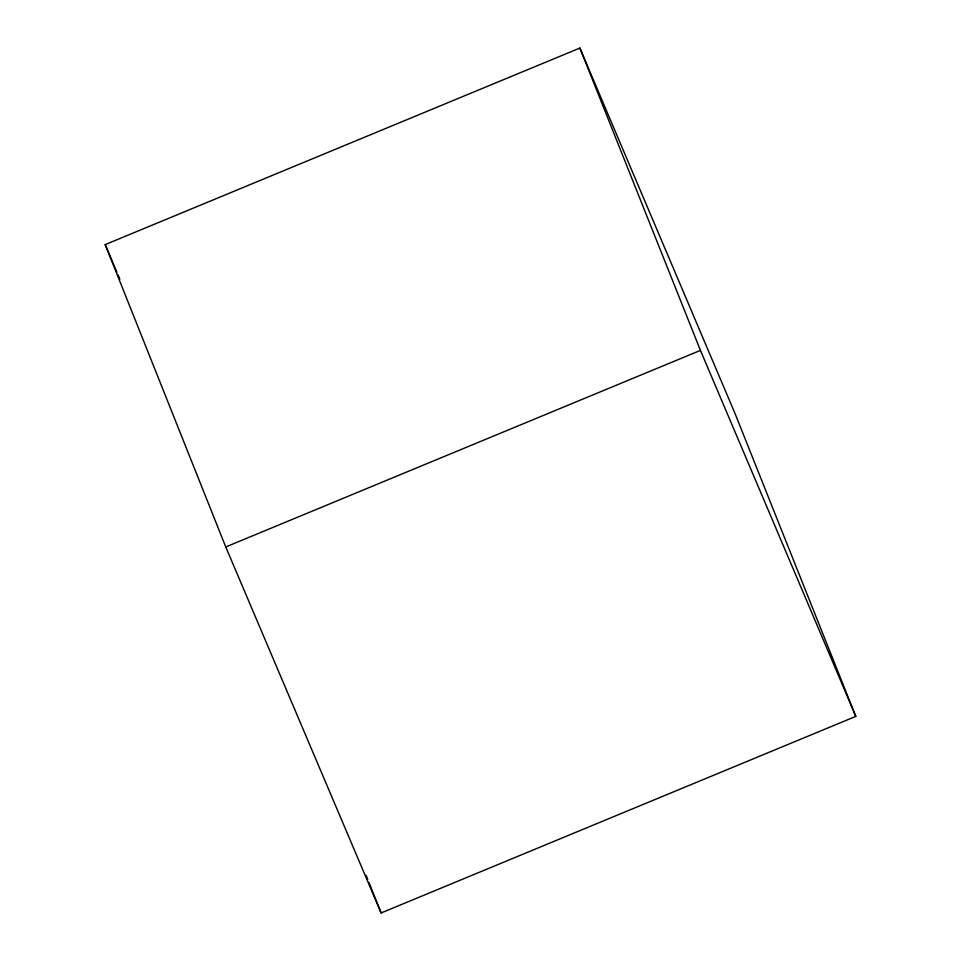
<?xml version="1.0" encoding="UTF-8"?>
<svg xmlns="http://www.w3.org/2000/svg" width="961" height="961" viewBox="0 0 961 961"><rect width="100%" height="100%" fill="white"/><g stroke="black" fill="none" stroke-linecap="round" stroke-linejoin="round"><path stroke-width="1.44" d="M105.205 244.611L579.891 48.05L735.249 414.047L855.795 716.389L381.109 912.95L225.751 546.953L105.205 244.611L116.93 272.227M225.751 546.953L700.437 350.393L579.891 48.05M700.437 350.393L855.795 716.389M118.095 274.99L119.861 279.134M366.105 875.327L367.775 879.507M368.88 882.294L381.109 912.95"/></g></svg>
